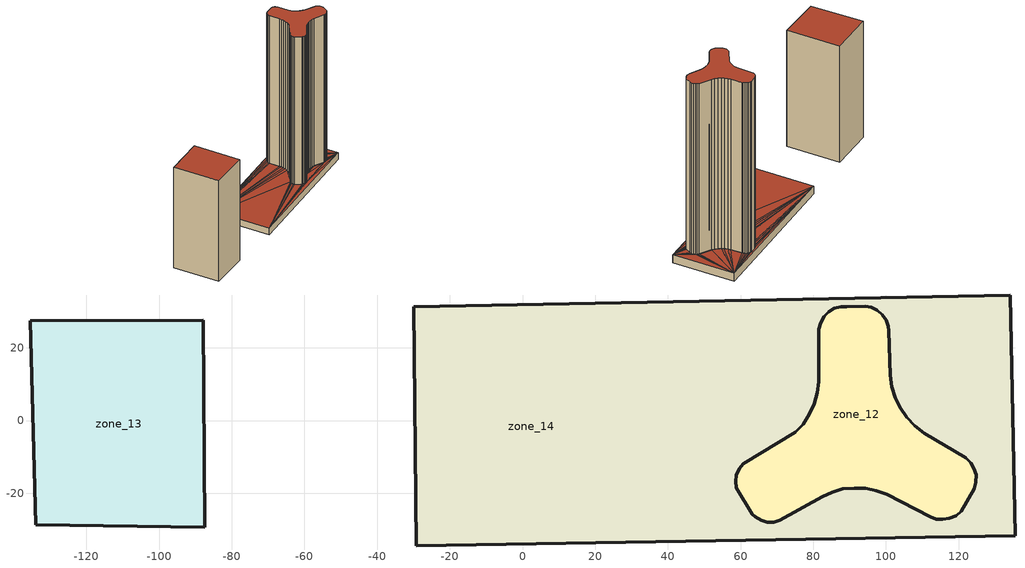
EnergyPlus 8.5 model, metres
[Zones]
zone_12
 floor ground (Interior Floor): 58.67,-16.7 58.84,-15.03 59.63,-13.21 60.72,-11.86 75.02,-3.24 77.19,-0.99 78.91,1.72 80.33,4.6 81.14,7.63 81.49,10.67 81.56,25.15 82.05,26.97 82.99,28.63 84.23,29.98 85.76,30.87 87.6,31.3 94.3,31.5 95.98,31.17 97.64,30.38 98.99,29.14 100.03,27.6 100.62,25.92 100.75,24.69 101.17,12.5 101.58,9.29 102.6,6.23 103.92,3.47 105.71,0.85 107.96,-1.47 110.52,-3.49 122,-10.22 123.34,-11.61 124.24,-13.15 124.82,-14.99 124.79,-16.97 124.3,-18.79 120.7,-24.98 119.31,-26.18 117.47,-26.91 115.64,-27.19 113.81,-27.16 112.14,-26.52 100.2,-20.24 97.32,-19.28 94.44,-18.63 91.24,-18.58 88.19,-18.84 85.28,-19.71 82.52,-21.03 70.84,-27.4 69.15,-27.99 67.33,-27.96 65.66,-27.48 64,-26.54 63.25,-25.76 58.79,-18.53 z0
 wall outside (Exterior Wall): 100.75,24.69 100.62,25.92 100.03,27.6 98.99,29.14 97.64,30.38 95.98,31.17 94.3,31.5 89.24,31.33 87.6,31.3 85.76,30.87 84.23,29.98 82.99,28.63 82.05,26.97 81.56,25.15 81.52,12.8 81.49,10.67 81.14,7.63 80.33,4.6 78.91,1.72 77.19,-0.99 75.02,-3.24 60.72,-11.86 59.63,-13.21 58.84,-15.03 58.67,-16.7 58.79,-18.53 63.25,-25.76 64,-26.54 65.66,-27.48 67.33,-27.96 69.15,-27.99 70.84,-27.4 82.52,-21.03 85.28,-19.71 88.19,-18.84 91.24,-18.58 94.44,-18.63 97.32,-19.28 100.2,-20.24 112.14,-26.52 113.81,-27.16 115.64,-27.19 117.47,-26.91 119.31,-26.18 120.7,-24.98 124.3,-18.79 124.79,-16.97 124.82,-14.99 124.24,-13.15 123.34,-11.61 122,-10.22 110.52,-3.49 107.96,-1.47 105.71,0.85 103.92,3.47 102.6,6.23 101.58,9.29 101.17,12.5 100.75,24.69 z0:9; 100.62,25.92 100.03,27.6 98.99,29.14 97.64,30.38 95.98,31.17 94.3,31.5 89.24,31.33 87.6,31.3 85.76,30.87 84.23,29.98 82.99,28.63 82.05,26.97 81.56,25.15 81.52,12.8 81.49,10.67 81.14,7.63 80.33,4.6 78.91,1.72 77.19,-0.99 75.02,-3.24 60.72,-11.86 59.63,-13.21 58.84,-15.03 58.67,-16.7 58.79,-18.53 63.25,-25.76 64,-26.54 65.66,-27.48 67.33,-27.96 69.15,-27.99 70.84,-27.4 82.52,-21.03 85.28,-19.71 88.19,-18.84 91.24,-18.58 94.44,-18.63 97.32,-19.28 100.2,-20.24 112.14,-26.52 113.81,-27.16 115.64,-27.19 117.47,-26.91 119.31,-26.18 120.7,-24.98 124.3,-18.79 124.79,-16.97 124.82,-14.99 124.24,-13.15 123.34,-11.61 122,-10.22 110.52,-3.49 107.96,-1.47 105.71,0.85 103.92,3.47 102.6,6.23 101.58,9.29 101.17,12.5 100.75,24.69 100.62,25.92 z9:207
 roof outside (Exterior Roof): 69.15,-27.99 70.84,-27.4 82.52,-21.03 85.28,-19.71 88.19,-18.84 91.24,-18.58 94.44,-18.63 97.32,-19.28 100.2,-20.24 112.14,-26.52 113.81,-27.16 115.64,-27.19 117.47,-26.91 119.31,-26.18 120.7,-24.98 124.3,-18.79 124.79,-16.97 124.82,-14.99 124.24,-13.15 123.34,-11.61 122,-10.22 110.52,-3.49 107.96,-1.47 105.71,0.85 103.92,3.47 102.6,6.23 101.58,9.29 101.17,12.5 100.75,24.69 100.62,25.92 100.03,27.6 98.99,29.14 97.64,30.38 95.98,31.17 94.3,31.5 87.6,31.3 85.76,30.87 84.23,29.98 82.99,28.63 82.05,26.97 81.56,25.15 81.49,10.67 81.14,7.63 80.33,4.6 78.91,1.72 77.19,-0.99 75.02,-3.24 60.72,-11.86 59.63,-13.21 58.84,-15.03 58.67,-16.7 58.79,-18.53 63.25,-25.76 64,-26.54 65.66,-27.48 67.33,-27.96 z207
zone_13
 floor ground (Interior Floor): -133.91,-28.66 -135.53,27.41 -87.9,27.62 -87.45,-29.38 z0
 wall outside (Exterior Wall): -133.91,-28.66 -87.45,-29.38 -87.9,27.62 -135.53,27.41 -133.91,-28.66 z0:135
 roof outside (Exterior Roof): -133.91,-28.66 -87.45,-29.38 -87.9,27.62 -135.53,27.41 z135
zone_14
 floor ground (Interior Floor): 63.25,-25.76 64,-26.54 -29.22,-34.53 z0; 65.66,-27.48 -29.22,-34.53 64,-26.54 z0; 58.79,-18.53 63.25,-25.76 -29.22,-34.53 z0; -29.22,-34.53 58.67,-16.7 58.79,-18.53 z0; -29.22,-34.53 59.63,-13.21 58.84,-15.03 z0; -29.22,-34.53 58.84,-15.03 58.67,-16.7 z0; 60.72,-11.86 59.63,-13.21 -29.22,-34.53 z0; -29.22,-34.53 65.66,-27.48 67.33,-27.96 z0; 113.81,-27.16 69.16,-27.99 70.84,-27.4 z0; 69.16,-27.99 -29.22,-34.53 67.33,-27.96 z0; 97.32,-19.28 85.28,-19.71 91.24,-18.58 z0; 85.28,-19.71 88.19,-18.84 91.24,-18.58 z0; 82.52,-21.03 85.28,-19.71 100.2,-20.24 z0; 112.14,-26.52 70.84,-27.4 82.52,-21.03 z0; 69.16,-27.99 135.53,-31.76 -29.22,-34.53 z0; 78.91,1.72 75.02,-3.24 60.72,-11.86 z0; 75.02,-3.24 78.91,1.72 77.19,-0.99 z0; -29.87,31.3 78.91,1.72 60.72,-11.86 z0; 81.14,7.63 80.33,4.6 -29.87,31.3 z0; 78.91,1.72 -29.87,31.3 80.33,4.6 z0; -29.87,31.3 81.49,10.67 81.14,7.63 z0; 81.52,12.8 81.49,10.67 -29.87,31.3 z0; -29.22,-34.53 -29.87,31.3 60.72,-11.86 z0; -29.87,31.3 81.56,25.15 81.52,12.8 z0; -29.87,31.3 82.99,28.63 82.05,26.97 z0; -29.87,31.3 82.05,26.97 81.56,25.15 z0; -29.87,31.3 85.76,30.87 84.23,29.98 z0; 134.27,34.53 87.6,31.3 -29.87,31.3 z0; -29.87,31.3 87.6,31.3 85.76,30.87 z0; -29.87,31.3 84.23,29.98 82.99,28.63 z0; 89.24,31.33 87.6,31.3 94.3,31.5 z0; 135.53,-31.76 113.81,-27.16 115.64,-27.19 z0; 135.53,-31.76 115.64,-27.19 117.47,-26.91 z0; 97.32,-19.28 91.24,-18.58 94.44,-18.63 z0; 100.2,-20.24 85.28,-19.71 97.32,-19.28 z0; 100.2,-20.24 112.14,-26.52 82.52,-21.03 z0; 70.84,-27.4 112.14,-26.52 113.81,-27.16 z0; 135.53,-31.76 119.31,-26.18 120.7,-24.98 z0; 124.78,-16.97 135.53,-31.76 124.3,-18.79 z0; 120.7,-24.98 124.3,-18.79 135.53,-31.76 z0; 135.53,-31.76 117.47,-26.91 119.31,-26.18 z0; 124.23,-13.15 123.34,-11.61 134.27,34.53 z0; 135.53,-31.76 124.78,-16.97 124.82,-14.99 z0; 135.53,-31.76 124.82,-14.99 124.23,-13.15 z0; 134.27,34.53 135.53,-31.76 124.23,-13.15 z0; 135.53,-31.76 69.16,-27.99 113.81,-27.16 z0; 134.27,34.53 100.62,25.92 100.03,27.6 z0; 134.27,34.53 101.17,12.5 100.75,24.69 z0; 134.27,34.53 100.75,24.69 100.62,25.92 z0; 134.27,34.53 95.98,31.17 94.3,31.5 z0; 134.27,34.53 98.99,29.14 97.64,30.38 z0; 134.27,34.53 97.64,30.38 95.98,31.17 z0; 98.99,29.14 134.27,34.53 100.03,27.6 z0; 110.52,-3.49 107.96,-1.47 105.71,0.85 z0; 103.92,3.47 110.52,-3.49 105.71,0.85 z0; 122,-10.22 110.52,-3.49 134.27,34.53 z0; 134.27,34.53 102.6,6.23 101.58,9.29 z0; 102.6,6.23 134.27,34.53 103.92,3.47 z0; 110.52,-3.49 103.92,3.47 134.27,34.53 z0; 101.17,12.5 134.27,34.53 101.58,9.29 z0; 134.27,34.53 123.34,-11.61 122,-10.22 z0; 87.6,31.3 134.27,34.53 94.3,31.5 z0
 wall outside (Exterior Wall): 70.84,-27.4 69.15,-27.99 67.33,-27.96 65.66,-27.48 64,-26.54 63.25,-25.76 58.79,-18.53 58.67,-16.7 58.84,-15.03 59.63,-13.21 60.72,-11.86 75.02,-3.24 77.19,-0.99 78.91,1.72 80.33,4.6 81.14,7.63 81.49,10.67 81.52,12.8 81.56,25.15 82.05,26.97 82.99,28.63 84.23,29.98 85.76,30.87 87.6,31.3 89.24,31.33 94.3,31.5 95.98,31.17 97.64,30.38 98.99,29.14 100.03,27.6 100.62,25.92 100.75,24.69 101.17,12.5 101.58,9.29 102.6,6.23 103.92,3.47 105.71,0.85 107.96,-1.47 110.52,-3.49 122,-10.22 123.34,-11.61 124.24,-13.15 124.82,-14.99 124.79,-16.97 124.3,-18.79 120.7,-24.98 119.31,-26.18 117.47,-26.91 115.64,-27.19 113.81,-27.16 112.14,-26.52 100.2,-20.24 97.32,-19.28 94.44,-18.63 91.24,-18.58 88.19,-18.84 85.28,-19.71 82.52,-21.03 70.84,-27.4 / -29.87,31.3 -29.22,-34.53 135.53,-31.76 134.27,34.53 -29.87,31.3 z0:9
 roof outside (Exterior Roof): 63.25,-25.76 -29.22,-34.53 64,-26.54 z9; 65.66,-27.48 64,-26.54 -29.22,-34.53 z9; 58.79,-18.53 -29.22,-34.53 63.25,-25.76 z9; -29.22,-34.53 58.79,-18.53 58.67,-16.7 z9; -29.22,-34.53 58.84,-15.03 59.63,-13.21 z9; -29.22,-34.53 58.67,-16.7 58.84,-15.03 z9; 60.72,-11.86 -29.22,-34.53 59.63,-13.21 z9; -29.22,-34.53 67.33,-27.96 65.66,-27.48 z9; 113.81,-27.16 70.84,-27.4 69.16,-27.99 z9; 69.16,-27.99 67.33,-27.96 -29.22,-34.53 z9; 97.32,-19.28 91.24,-18.58 85.28,-19.71 z9; 85.28,-19.71 91.24,-18.58 88.19,-18.84 z9; 82.52,-21.03 100.2,-20.24 85.28,-19.71 z9; 112.14,-26.52 82.52,-21.03 70.84,-27.4 z9; 69.16,-27.99 -29.22,-34.53 135.53,-31.76 z9; 78.91,1.72 60.72,-11.86 75.02,-3.24 z9; 75.02,-3.24 77.19,-0.99 78.91,1.72 z9; -29.87,31.3 60.72,-11.86 78.91,1.72 z9; 81.14,7.63 -29.87,31.3 80.33,4.6 z9; 78.91,1.72 80.33,4.6 -29.87,31.3 z9; -29.87,31.3 81.14,7.63 81.49,10.67 z9; 81.52,12.8 -29.87,31.3 81.49,10.67 z9; -29.22,-34.53 60.72,-11.86 -29.87,31.3 z9; -29.87,31.3 81.52,12.8 81.56,25.15 z9; -29.87,31.3 82.05,26.97 82.99,28.63 z9; -29.87,31.3 81.56,25.15 82.05,26.97 z9; -29.87,31.3 84.23,29.98 85.76,30.87 z9; 134.27,34.53 -29.87,31.3 87.6,31.3 z9; -29.87,31.3 85.76,30.87 87.6,31.3 z9; -29.87,31.3 82.99,28.63 84.23,29.98 z9; 89.24,31.33 94.3,31.5 87.6,31.3 z9; 135.53,-31.76 115.64,-27.19 113.81,-27.16 z9; 135.53,-31.76 117.47,-26.91 115.64,-27.19 z9; 97.32,-19.28 94.44,-18.63 91.24,-18.58 z9; 100.2,-20.24 97.32,-19.28 85.28,-19.71 z9; 100.2,-20.24 82.52,-21.03 112.14,-26.52 z9; 70.84,-27.4 113.81,-27.16 112.14,-26.52 z9; 135.53,-31.76 120.7,-24.98 119.31,-26.18 z9; 124.78,-16.97 124.3,-18.79 135.53,-31.76 z9; 120.7,-24.98 135.53,-31.76 124.3,-18.79 z9; 135.53,-31.76 119.31,-26.18 117.47,-26.91 z9; 124.23,-13.15 134.27,34.53 123.34,-11.61 z9; 135.53,-31.76 124.82,-14.99 124.78,-16.97 z9; 135.53,-31.76 124.23,-13.15 124.82,-14.99 z9; 134.27,34.53 124.23,-13.15 135.53,-31.76 z9; 135.53,-31.76 113.81,-27.16 69.16,-27.99 z9; 134.27,34.53 100.03,27.6 100.62,25.92 z9; 134.27,34.53 100.75,24.69 101.17,12.5 z9; 134.27,34.53 100.62,25.92 100.75,24.69 z9; 134.27,34.53 94.3,31.5 95.98,31.17 z9; 134.27,34.53 97.64,30.38 98.99,29.14 z9; 134.27,34.53 95.98,31.17 97.64,30.38 z9; 98.99,29.14 100.03,27.6 134.27,34.53 z9; 110.52,-3.49 105.71,0.85 107.96,-1.47 z9; 103.92,3.47 105.71,0.85 110.52,-3.49 z9; 122,-10.22 134.27,34.53 110.52,-3.49 z9; 134.27,34.53 101.58,9.29 102.6,6.23 z9; 102.6,6.23 103.92,3.47 134.27,34.53 z9; 110.52,-3.49 134.27,34.53 103.92,3.47 z9; 101.17,12.5 101.58,9.29 134.27,34.53 z9; 134.27,34.53 122,-10.22 123.34,-11.61 z9; 87.6,31.3 94.3,31.5 134.27,34.53 z9
[Building]
lpt1run.idf: North Axis {deg}=0; Terrain=City; Solar Distribution or maybe FullExterior=FullInteriorAndExteriorWithReflections; Maximum Number of Warmup Days=25; Minimum Number of Warmup Days=6
[Site:Location]
Chicago Ohare Intl Ap	USA: 41.98, -87.92, -6, 201
[SizingPeriod:DesignDay] Day of Month=21; Dry-Bulb Temperature Range Modifier Type=DefaultMultipliers; Barometric Pressure {Pa}=98934; Rain {Yes/No}=No; Snow on ground {Yes/No}=No; Daylight Savings Time Indicator=No
Name | Month | Day Type | Maximum Dry-Bulb Temperature {C} | Daily Dry-Bulb Temperature Range {C} | Humidity Condition Type | Wetbulb at Maximum Dry-Bulb {C} | Wind Speed {m/s} design conditions vs. traditional 6.71 m/s (15 mph) | Wind Direction {Degrees; N=0, S=180} | Solar Model Indicator | Clearness {0.0 to 1.1} | Dewpoint at Maximum Dry-Bulb {C} | Wind Speed {m/s} design conditions vs. traditional 3.35 m/s (7mph) | ASHRAE Clear Sky Optical Depth for Beam Irradiance (taub) | ASHRAE Clear Sky Optical Depth for Diffuse Irradiance (taud) | Enthalpy at Maximum Dry-Bulb {J/kg}
Chicago Ohare Intl Ap Ann Htg 99.6% Condns DB | 1 | WinterDesignDay | -20 | 0 | Wetbulb | -20 | 4.9 | 270 | ASHRAEClearSky | 0
Chicago Ohare Intl Ap Ann Hum_n 99.6% Condns DP=>MCDB | 1 | WinterDesignDay | -19.2 | 0 | Dewpoint |  | 4.9 | 270 | ASHRAEClearSky | 0 | -25.7
Chicago Ohare Intl Ap Ann Htg Wind 99.6% Condns WS=>MCDB | 1 | WinterDesignDay | -3.5 | 0 | Wetbulb | -3.5 | 12.4 | 270 | ASHRAEClearSky | 0
Chicago Ohare Intl Ap Ann Clg .4% Condns DB=>MWB | 7 | SummerDesignDay | 33.3 | 10.5 | Wetbulb | 23.7 |  | 230 | ASHRAETau |  |  | 5.2 | 0.455 | 2.05
Chicago Ohare Intl Ap Ann Clg .4% Condns WB=>MDB | 7 | SummerDesignDay | 31.2 | 10.5 | Wetbulb | 25.5 |  | 230 | ASHRAETau |  |  | 5.2 | 0.455 | 2.05
Chicago Ohare Intl Ap Ann Clg .4% Condns DP=>MDB | 7 | SummerDesignDay | 28.9 | 10.5 | Dewpoint |  |  | 230 | ASHRAETau |  | 23.8 | 5.2 | 0.455 | 2.05
Chicago Ohare Intl Ap Ann Clg .4% Condns Enth=>MDB | 7 | SummerDesignDay | 31.4 | 10.5 | Enthalpy |  |  | 230 | ASHRAETau |  |  | 5.2 | 0.455 | 2.05 | 79200
[Construction]
EXTERIOR WALL: M01 100mm brick, M15 200mm heavyweight concrete, I02 50mm insulation board, F04 Wall air space resistance, G01a 19mm gypsum board
EXTERIOR ROOF: M11 100mm lightweight concrete, F05 Ceiling air space resistance, F16 Acoustic tile
INTERIOR FLOOR: F16 Acoustic tile, F05 Ceiling air space resistance, M11 100mm lightweight concrete
[Material] - Thermal Absorptance=0.9
Name | - Roughness | - Thickness {m} | - Conductivity {W/m-K} | - Density {kg/m3} | - Specific Heat {J/kg-K} | - Solar Absorptance | - Visible Absorptance
M01 100MM BRICK | MediumRough | 0.1016 | 0.89 | 1920 | 790 | 0.7 | 0.7
M15 200MM HEAVYWEIGHT CONCRETE | MediumRough | 0.2032 | 1.95 | 2240 | 900 | 0.7 | 0.7
I02 50MM INSULATION BOARD | MediumRough | 0.0508 | 0.03 | 43 | 1210 | 0.7 | 0.7
G01A 19MM GYPSUM BOARD | MediumSmooth | 0.019 | 0.16 | 800 | 1090 | 0.4 | 0.4
M11 100MM LIGHTWEIGHT CONCRETE | MediumRough | 0.1016 | 0.53 | 1280 | 840 | 0.5 | 0.5
F16 ACOUSTIC TILE | MediumSmooth | 0.0191 | 0.06 | 368 | 590 | 0.3 | 0.3
[Material:AirGap]
Name | - Thermal Resistance {m2-K/W}
F04 WALL AIR SPACE RESISTANCE | 0.15
F05 CEILING AIR SPACE RESISTANCE | 0.18
[Zone] Type=1
zone_12; zone_13; zone_14
[HVACTemplate:Zone:IdealLoadsAirSystem] Heating Supply Air Temp {C}=40; Max Heating Supply Air Humidity Ratio {kg-H2O/kg-air}=0.008; Min Cooling Supply Air Humidity Ratio {kg-H2O/kg-air}=0.0085; Cooling Limit=LimitFlowRate; Maximum Cooling Air Flow Rate {m3/s}=autosize; Dehumidification Control Type=None; Humidification Control Type=None; Outdoor Air Method=DetailedSpecification; Outdoor Air Economizer Type=DifferentialDryBulb
Name | Template Thermostat | Design Specification Outdoor Air Object
zone_12 | zone_12_HVAC | zone_12OutdoorAirCntrl
zone_13 | zone_13_HVAC | zone_13OutdoorAirCntrl
zone_14 | zone_14_HVAC | zone_14OutdoorAirCntrl
[HVACTemplate:Thermostat] Heating Setpoint Schedule=Medium Office HtgSetp; Constant Heating Setpoint {C}=''; Cooling Setpoint Schedule=Medium Office ClgSetp; Constant Cooling Setpoint {C}=''
zone_12_HVAC; zone_13_HVAC; zone_14_HVAC
[DesignSpecification:OutdoorAir] Outdoor Air Method=Sum; Outdoor Air Flow per Person {m3/s-person}=0.0023595; Outdoor Air Flow per Zone Floor Area {m3/s-m2}=0.000304801; Outdoor Air Flow per Zone {m3/s}=0; Outdoor Air Flow Air Changes per Hour {1/hr}=0
zone_12OutdoorAirCntrl; zone_13OutdoorAirCntrl; zone_14OutdoorAirCntrl
[ElectricEquipment] Schedule=Medium Office Bldg Equip; Design Level Calculation Method=Watts/Area; Watts per Zone Floor Area {W/m2}=7.64241
Name | Zone or ZoneList
zone_12ElectricEquipment | zone_12
zone_13ElectricEquipment | zone_13
zone_14ElectricEquipment | zone_14
[People] Number of People Schedule=Medium Office Bldg Occ; Number of People Calculation Method=People/Area; People per Zone Floor Area {person/m2}=0.0565108; Fraction Radiant=0.3; Activity Level Schedule=Medium Office Activity
Name | Zone or ZoneList
zone_12OfficePeople | zone_12
zone_13OfficePeople | zone_13
zone_14OfficePeople | zone_14
[Lights] Schedule=Office Bldg Light; Design Level Calculation Method=Watts/Area; Watts per Zone Floor Area {W/m2}=11.8404
Name | Zone or ZoneList
zone_12OfficeLights | zone_12
zone_13OfficeLights | zone_13
zone_14OfficeLights | zone_14
[ZoneInfiltration:DesignFlowRate] Schedule=Medium Office Infil Quarter On; Design Flow Rate Calculation Method=Flow/Area; Flow per Zone Floor Area {m3/s-m2}=0.000226568
Name | Zone or ZoneList
zone_12_Infiltration | zone_12
zone_13_Infiltration | zone_13
zone_14_Infiltration | zone_14
[Schedule:Year]
MEDIUM OFFICE ACTIVITY: Schedule:Week:Daily {28c29561-b365-4a14-8672-9021b01eb02f}, 1, 1, 12, 31
MEDIUM OFFICE BLDG EQUIP: Schedule:Week:Daily {6e8d415d-8fa0-48d6-ac4d-d47d8b98405b}, 1, 1, 1, 3, Schedule:Week:Daily {2f904850-a863-4ee8-bc0d-29bfee0f8749}, 1, 4, 12, 31
MEDIUM OFFICE HTGSETP: Schedule:Week:Daily {ecb93216-4e3a-48b3-b436-2bda810a97af}, 1, 1, 1, 3, Schedule:Week:Daily {7658c4fb-bb29-427e-bf3f-5def4335bcf1}, 1, 4, 12, 31
MEDIUM OFFICE INFIL QUARTER ON: Schedule:Week:Daily {10ec3e5a-5294-46cc-8ada-f12e209007b8}, 1, 1, 1, 3, Schedule:Week:Daily {20898e88-71dc-48a1-8bf4-30a1d78b98f6}, 1, 4, 12, 31
MEDIUM OFFICE BLDG OCC: Schedule:Week:Daily {cc8d6e51-368d-451a-9b6a-4139d773ba0e}, 1, 1, 1, 3, Schedule:Week:Daily {ff233f80-dcaf-4b18-966b-1bf7394c094d}, 1, 4, 12, 31
OFFICE BLDG LIGHT: Schedule:Week:Daily {77782ce5-1a70-49a7-b72d-db0988271982}, 1, 1, 1, 3, Schedule:Week:Daily {1558189b-593c-4115-b061-465417357844}, 1, 4, 12, 31
MEDIUM OFFICE CLGSETP: Schedule:Week:Daily {8e0b014c-04b7-4e6c-a258-14b421fd36f8}, 1, 1, 1, 3, Schedule:Week:Daily {edd3bcc3-8268-4813-9843-1db4b5a04d2a}, 1, 4, 12, 31
[Schedule:Week:Daily]
SCHEDULE:WEEK:DAILY {28C29561-B365-4A14-8672-9021B01EB02F}: Medium Office Activity Default Schedule, Medium Office Activity Default Schedule, Medium Office Activity Default Schedule, Medium Office Activity Default Schedule, Medium Office Activity Default Schedule, Medium Office Activity Default Schedule, Medium Office Activity Default Schedule, Medium Office Activity Default Schedule, Medium Office Activity Summer Design Day, Medium Office Activity Winter Design Day, Medium Office Activity Default Schedule, Medium Office Activity Default Schedule
SCHEDULE:WEEK:DAILY {6E8D415D-8FA0-48D6-AC4D-D47D8B98405B}: Medium Office Bldg Equip Default Schedule, Medium Office Bldg Equip Default Schedule, Medium Office Bldg Equip Default Schedule, Medium Office Bldg Equip Default Schedule, Medium Office Bldg Equip Default Schedule, Medium Office Bldg Equip Default Schedule, Medium Office Bldg Equip Rule 2 Day Schedule, Medium Office Bldg Equip Default Schedule, Medium Office Bldg Equip Summer Design Day, Medium Office Bldg Equip Winter Design Day, Medium Office Bldg Equip Default Schedule, Medium Office Bldg Equip Default Schedule
SCHEDULE:WEEK:DAILY {2F904850-A863-4EE8-BC0D-29BFEE0F8749}: Medium Office Bldg Equip Rule 1 Day Schedule, Medium Office Bldg Equip Default Schedule, Medium Office Bldg Equip Default Schedule, Medium Office Bldg Equip Default Schedule, Medium Office Bldg Equip Default Schedule, Medium Office Bldg Equip Default Schedule, Medium Office Bldg Equip Rule 2 Day Schedule, Medium Office Bldg Equip Default Schedule, Medium Office Bldg Equip Summer Design Day, Medium Office Bldg Equip Winter Design Day, Medium Office Bldg Equip Default Schedule, Medium Office Bldg Equip Default Schedule
SCHEDULE:WEEK:DAILY {ECB93216-4E3A-48B3-B436-2BDA810A97AF}: Medium Office HtgSetp Default Schedule, Medium Office HtgSetp Default Schedule, Medium Office HtgSetp Default Schedule, Medium Office HtgSetp Default Schedule, Medium Office HtgSetp Default Schedule, Medium Office HtgSetp Default Schedule, Medium Office HtgSetp Rule 2 Day Schedule, Medium Office HtgSetp Default Schedule, Medium Office HtgSetp Summer Design Day, Medium Office HtgSetp Winter Design Day, Medium Office HtgSetp Default Schedule, Medium Office HtgSetp Default Schedule
SCHEDULE:WEEK:DAILY {7658C4FB-BB29-427E-BF3F-5DEF4335BCF1}: Medium Office HtgSetp Rule 1 Day Schedule, Medium Office HtgSetp Default Schedule, Medium Office HtgSetp Default Schedule, Medium Office HtgSetp Default Schedule, Medium Office HtgSetp Default Schedule, Medium Office HtgSetp Default Schedule, Medium Office HtgSetp Rule 2 Day Schedule, Medium Office HtgSetp Default Schedule, Medium Office HtgSetp Summer Design Day, Medium Office HtgSetp Winter Design Day, Medium Office HtgSetp Default Schedule, Medium Office HtgSetp Default Schedule
SCHEDULE:WEEK:DAILY {10EC3E5A-5294-46CC-8ADA-F12E209007B8}: Medium Office Infil Quarter On Default Schedule, Medium Office Infil Quarter On Default Schedule, Medium Office Infil Quarter On Default Schedule, Medium Office Infil Quarter On Default Schedule, Medium Office Infil Quarter On Default Schedule, Medium Office Infil Quarter On Default Schedule, Medium Office Infil Quarter On Rule 2 Day Schedule, Medium Office Infil Quarter On Default Schedule, Medium Office Infil Quarter On Summer Design Day, Medium Office Infil Quarter On Winter Design Day, Medium Office Infil Quarter On Default Schedule, Medium Office Infil Quarter On Default Schedule
SCHEDULE:WEEK:DAILY {20898E88-71DC-48A1-8BF4-30A1D78B98F6}: Medium Office Infil Quarter On Rule 1 Day Schedule, Medium Office Infil Quarter On Default Schedule, Medium Office Infil Quarter On Default Schedule, Medium Office Infil Quarter On Default Schedule, Medium Office Infil Quarter On Default Schedule, Medium Office Infil Quarter On Default Schedule, Medium Office Infil Quarter On Rule 2 Day Schedule, Medium Office Infil Quarter On Default Schedule, Medium Office Infil Quarter On Summer Design Day, Medium Office Infil Quarter On Winter Design Day, Medium Office Infil Quarter On Default Schedule, Medium Office Infil Quarter On Default Schedule
SCHEDULE:WEEK:DAILY {CC8D6E51-368D-451A-9B6A-4139D773BA0E}: Medium Office Bldg Occ Default Schedule, Medium Office Bldg Occ Default Schedule, Medium Office Bldg Occ Default Schedule, Medium Office Bldg Occ Default Schedule, Medium Office Bldg Occ Default Schedule, Medium Office Bldg Occ Default Schedule, Medium Office Bldg Occ Rule 2 Day Schedule, Medium Office Bldg Occ Default Schedule, Medium Office Bldg Occ Summer Design Day, Medium Office Bldg Occ Winter Design Day, Medium Office Bldg Occ Default Schedule, Medium Office Bldg Occ Default Schedule
SCHEDULE:WEEK:DAILY {FF233F80-DCAF-4B18-966B-1BF7394C094D}: Medium Office Bldg Occ Rule 1 Day Schedule, Medium Office Bldg Occ Default Schedule, Medium Office Bldg Occ Default Schedule, Medium Office Bldg Occ Default Schedule, Medium Office Bldg Occ Default Schedule, Medium Office Bldg Occ Default Schedule, Medium Office Bldg Occ Rule 2 Day Schedule, Medium Office Bldg Occ Default Schedule, Medium Office Bldg Occ Summer Design Day, Medium Office Bldg Occ Winter Design Day, Medium Office Bldg Occ Default Schedule, Medium Office Bldg Occ Default Schedule
SCHEDULE:WEEK:DAILY {77782CE5-1A70-49A7-B72D-DB0988271982}: Office Bldg Light Default Schedule, Office Bldg Light Default Schedule, Office Bldg Light Default Schedule, Office Bldg Light Default Schedule, Office Bldg Light Default Schedule, Office Bldg Light Default Schedule, Office Bldg Light Rule 2 Day Schedule, Office Bldg Light Default Schedule, Office Bldg Light Summer Design Day, Office Bldg Light Winter Design Day, Office Bldg Light Default Schedule, Office Bldg Light Default Schedule
SCHEDULE:WEEK:DAILY {1558189B-593C-4115-B061-465417357844}: Office Bldg Light Rule 1 Day Schedule, Office Bldg Light Default Schedule, Office Bldg Light Default Schedule, Office Bldg Light Default Schedule, Office Bldg Light Default Schedule, Office Bldg Light Default Schedule, Office Bldg Light Rule 2 Day Schedule, Office Bldg Light Default Schedule, Office Bldg Light Summer Design Day, Office Bldg Light Winter Design Day, Office Bldg Light Default Schedule, Office Bldg Light Default Schedule
SCHEDULE:WEEK:DAILY {8E0B014C-04B7-4E6C-A258-14B421FD36F8}: Medium Office ClgSetp Default Schedule, Medium Office ClgSetp Default Schedule, Medium Office ClgSetp Default Schedule, Medium Office ClgSetp Default Schedule, Medium Office ClgSetp Default Schedule, Medium Office ClgSetp Default Schedule, Medium Office ClgSetp Rule 2 Day Schedule, Medium Office ClgSetp Default Schedule, Medium Office ClgSetp Summer Design Day, Medium Office ClgSetp Winter Design Day, Medium Office ClgSetp Default Schedule, Medium Office ClgSetp Default Schedule
SCHEDULE:WEEK:DAILY {EDD3BCC3-8268-4813-9843-1DB4B5A04D2A}: Medium Office ClgSetp Rule 1 Day Schedule, Medium Office ClgSetp Default Schedule, Medium Office ClgSetp Default Schedule, Medium Office ClgSetp Default Schedule, Medium Office ClgSetp Default Schedule, Medium Office ClgSetp Default Schedule, Medium Office ClgSetp Rule 2 Day Schedule, Medium Office ClgSetp Default Schedule, Medium Office ClgSetp Summer Design Day, Medium Office ClgSetp Winter Design Day, Medium Office ClgSetp Default Schedule, Medium Office ClgSetp Default Schedule
[Schedule:Day:Interval]
MEDIUM OFFICE ACTIVITY DEFAULT SCHEDULE; MEDIUM OFFICE ACTIVITY SUMMER DESIGN DAY; MEDIUM OFFICE ACTIVITY WINTER DESIGN DAY: No, 24:00, 120
MEDIUM OFFICE BLDG EQUIP DEFAULT SCHEDULE: No, 08:00, 0.4, 12:00, 0.9, 13:00, 0.8, 17:00, 0.9, 18:00, 0.8, 20:00, 0.6, 22:00, 0.5, 24:00, 0.4
MEDIUM OFFICE BLDG EQUIP RULE 2 DAY SCHEDULE: No, 06:00, 0.3, 08:00, 0.4, 14:00, 0.5, 17:00, 0.35, 24:00, 0.3
MEDIUM OFFICE BLDG EQUIP SUMMER DESIGN DAY; MEDIUM OFFICE INFIL QUARTER ON RULE 1 DAY SCHEDULE; OFFICE BLDG LIGHT SUMMER DESIGN DAY: No, 24:00, 1
MEDIUM OFFICE BLDG EQUIP WINTER DESIGN DAY; MEDIUM OFFICE BLDG OCC WINTER DESIGN DAY; MEDIUM OFFICE BLDG OCC RULE 1 DAY SCHEDULE; OFFICE BLDG LIGHT WINTER DESIGN DAY: No, 24:00, 0
MEDIUM OFFICE BLDG EQUIP RULE 1 DAY SCHEDULE: No, 24:00, 0.3
MEDIUM OFFICE HTGSETP DEFAULT SCHEDULE: No, 06:00, 15.6, 22:00, 21, 24:00, 15.6
MEDIUM OFFICE HTGSETP RULE 2 DAY SCHEDULE: No, 06:00, 15.6, 18:00, 21, 24:00, 15.6
MEDIUM OFFICE HTGSETP SUMMER DESIGN DAY; MEDIUM OFFICE HTGSETP RULE 1 DAY SCHEDULE: No, 24:00, 15.6
MEDIUM OFFICE HTGSETP WINTER DESIGN DAY: No, 24:00, 21
MEDIUM OFFICE INFIL QUARTER ON DEFAULT SCHEDULE; MEDIUM OFFICE INFIL QUARTER ON SUMMER DESIGN DAY: No, 06:00, 1, 22:00, 0.25, 24:00, 1
MEDIUM OFFICE INFIL QUARTER ON RULE 2 DAY SCHEDULE; MEDIUM OFFICE INFIL QUARTER ON WINTER DESIGN DAY: No, 06:00, 1, 18:00, 0.25, 24:00, 1
MEDIUM OFFICE BLDG OCC DEFAULT SCHEDULE: No, 06:00, 0, 07:00, 0.1, 08:00, 0.2, 12:00, 0.95, 13:00, 0.5, 17:00, 0.95, 18:00, 0.7, 20:00, 0.4, 22:00, 0.1, 24:00, 0.05
MEDIUM OFFICE BLDG OCC RULE 2 DAY SCHEDULE: No, 06:00, 0, 08:00, 0.1, 14:00, 0.5, 17:00, 0.1, 24:00, 0
MEDIUM OFFICE BLDG OCC SUMMER DESIGN DAY: No, 06:00, 0, 22:00, 1, 24:00, 0.05
OFFICE BLDG LIGHT DEFAULT SCHEDULE: No, 05:00, 0.05, 07:00, 0.1, 08:00, 0.3, 17:00, 0.9, 18:00, 0.7, 20:00, 0.5, 22:00, 0.3, 23:00, 0.1, 24:00, 0.05
OFFICE BLDG LIGHT RULE 2 DAY SCHEDULE: No, 06:00, 0.05, 08:00, 0.1, 14:00, 0.5, 17:00, 0.15, 24:00, 0.05
OFFICE BLDG LIGHT RULE 1 DAY SCHEDULE: No, 24:00, 0.05
MEDIUM OFFICE CLGSETP DEFAULT SCHEDULE; MEDIUM OFFICE CLGSETP SUMMER DESIGN DAY: No, 06:00, 26.7, 22:00, 24, 24:00, 26.7
MEDIUM OFFICE CLGSETP RULE 2 DAY SCHEDULE: No, 06:00, 26.7, 18:00, 24, 24:00, 26.7
MEDIUM OFFICE CLGSETP WINTER DESIGN DAY; MEDIUM OFFICE CLGSETP RULE 1 DAY SCHEDULE: No, 24:00, 26.7
